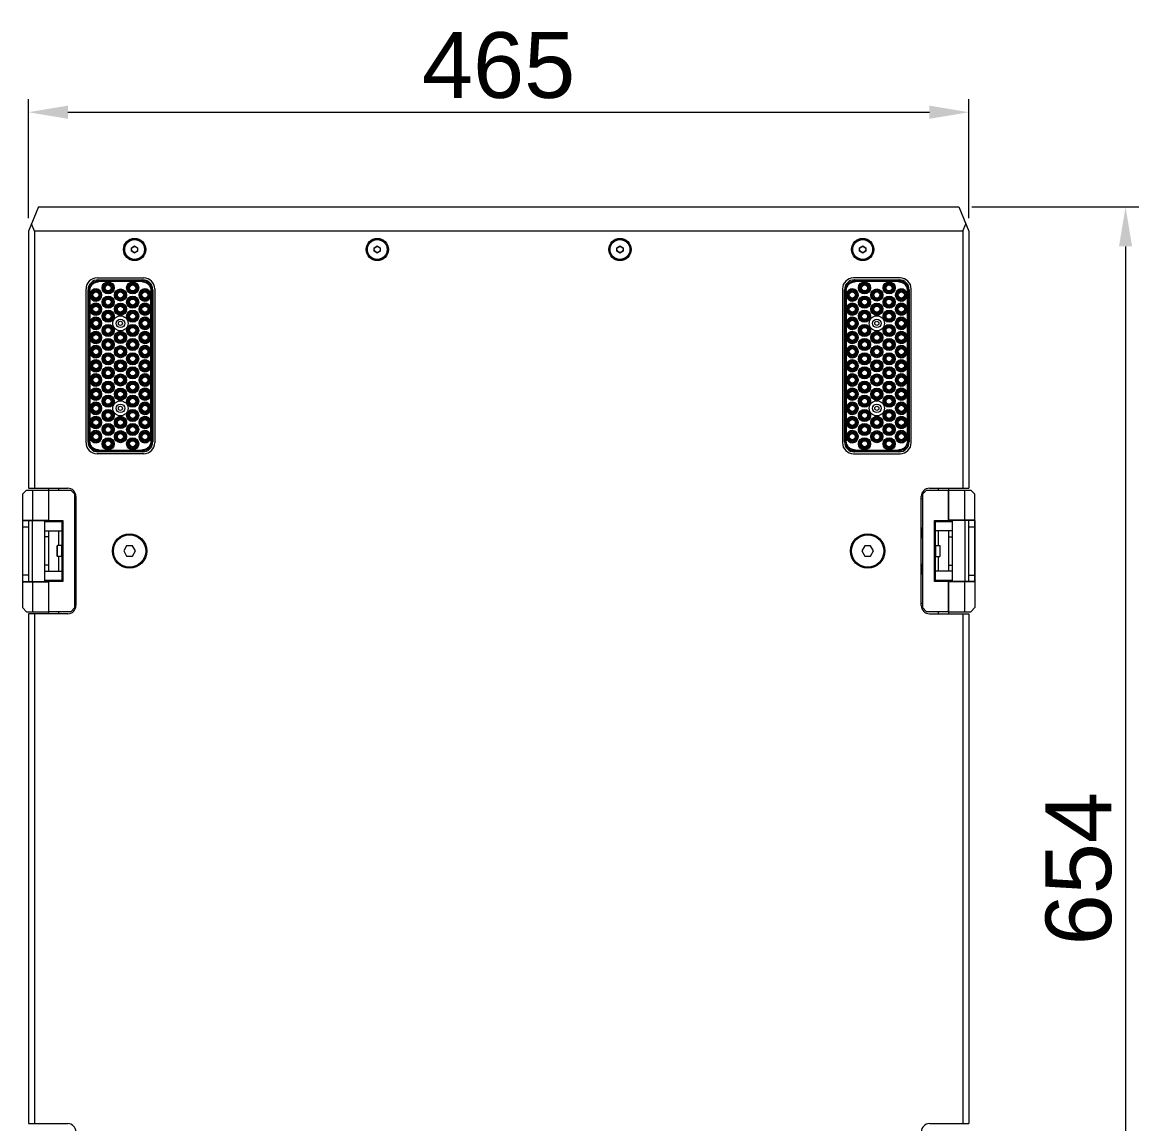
# Model space of a CAD drawing. Header units: millimetres. Extents: x 0 to 9253, y 0 to 2730.
# Drawn here: x 814 to 1366, y 420 to 964 of the extents above; entities that cross this region are included whole.
import ezdxf

# ---------------------------------------------------------------- set-up
doc = ezdxf.new("R2010")
doc.units = ezdxf.units.MM
doc.layers.get('0').update_dxf_attribs({"lineweight": 13})
doc.layers.add('标注', color=251, linetype='Continuous', lineweight=9)
doc.styles.get("Standard").update_dxf_attribs({"font": 'arial.ttf'})
doc.dimstyles.new('STANDARD 13', dxfattribs={"dimscale": 13, "dimtxt": 2.5, "dimasz": 1.5, "dimexe": 0.5, "dimexo": 0.5, "dimgap": 0.5, "dimtad": 1, "dimtoh": 1, "dimdec": 1, "dimzin": 9, "dimdsep": 46, "dimtxsty": 'Standard', "dimcen": 0, "dimclrd": 256, "dimclre": 256, "dimclrt": 256, "dimadec": 0, "dimazin": 0, "dimtp": 0.01, "dimtm": 0.01, "dimtfac": 1, "dimtdec": 1, "dimtofl": 0, "dimtmove": 0, "dimatfit": 3, "dimfxl": 1, "dimtolj": 1, "dimtzin": 4, "dimlwd": -1, "dimlwe": -1, "dimarcsym": 0})

# ---------------------------------------------------------------- blocks, each defined once
blk = doc.blocks.new('*D8')
at = {"layer": 'Defpoints', "color": 0, "transparency": 16777216}
for p in [(1281.6, 919.82), (816.6, 860.99), (1281.6, 860.99)]:
    blk.add_point(p, dxfattribs=at)
at = {"layer": '标注', "transparency": 16777216}
for p, q in [((816.6, 867.49), (816.6, 926.32)), ((1281.6, 867.49), (1281.6, 926.32)), ((836.1, 919.82), (1262.1, 919.82))]:
    blk.add_line(p, q, dxfattribs=at)
for points in [[(836.1, 923.07), (836.1, 916.57), (816.6, 919.82)], [(1262.1, 923.07), (1262.1, 916.57), (1281.6, 919.82)]]:
    blk.add_solid(points, dxfattribs=at)
at = {"layer": '标注', "transparency": 16777216, "insert": (1049.1, 942.91), "char_height": 32.5, "attachment_point": 5}
blk.add_mtext('\\A1;465', dxfattribs=at)
blk = doc.blocks.new('*D9')
at = {"layer": 'Defpoints', "color": 0, "transparency": 16777216}
for p in [(1276.6, 872.99), (1276.6, 218.99), (1359.07, 218.99)]:
    blk.add_point(p, dxfattribs=at)
at = {"layer": '标注', "transparency": 16777216}
for p, q in [((1283.1, 872.99), (1365.57, 872.99)), ((1359.07, 853.49), (1359.07, 238.49)), ((1283.1, 218.99), (1365.57, 218.99))]:
    blk.add_line(p, q, dxfattribs=at)
for points in [[(1355.82, 853.49), (1362.32, 853.49), (1359.07, 872.99)], [(1355.82, 238.49), (1362.32, 238.49), (1359.07, 218.99)]]:
    blk.add_solid(points, dxfattribs=at)
at = {"layer": '标注', "transparency": 16777216, "insert": (1335.97, 545.99), "char_height": 32.5, "attachment_point": 5, "rotation": 90}
blk.add_mtext('\\A1;654', dxfattribs=at)

msp = doc.modelspace()

# ---------------------------------------------------------------- linework, layer by layer
for p, q in [((821.6, 872.99), (816.6, 860.99)), ((821.6, 872.99), (1276.6, 872.99)), ((1276.6, 872.99), (1281.6, 860.99)), ((819.6, 860.99), (818.1, 864.59)), ((1278.6, 860.99), (1280.1, 864.59)), ((816.6, 860.99), (816.6, 733.99)), ((819.6, 860.99), (819.6, 733.99)), ((1278.6, 860.99), (819.6, 860.99)), ((1278.6, 860.99), (1278.6, 733.99)), ((1281.6, 860.99), (1281.6, 733.99)), ((867.6, 852.85), (869.1, 853.72)), ((867.6, 851.12), (867.6, 852.85)), ((869.1, 850.25), (867.6, 851.12)), ((869.1, 853.72), (870.6, 852.85)), ((870.6, 851.12), (869.1, 850.25)), ((870.6, 852.85), (870.6, 851.12)), ((987.6, 852.85), (989.1, 853.72)), ((987.6, 851.12), (987.6, 852.85)), ((989.1, 850.25), (987.6, 851.12)), ((989.1, 853.72), (990.6, 852.85)), ((990.6, 851.12), (989.1, 850.25)), ((990.6, 852.85), (990.6, 851.12)), ((1107.6, 852.85), (1109.1, 853.72)), ((1107.6, 851.12), (1107.6, 852.85)), ((1109.1, 850.25), (1107.6, 851.12)), ((1109.1, 853.72), (1110.6, 852.85)), ((1110.6, 851.12), (1109.1, 850.25)), ((1110.6, 852.85), (1110.6, 851.12)), ((1227.6, 852.85), (1229.1, 853.72)), ((1227.6, 851.12), (1227.6, 852.85)), ((1229.1, 850.25), (1227.6, 851.12)), ((1229.1, 853.72), (1230.6, 852.85)), ((1230.6, 851.12), (1229.1, 850.25)), ((1230.6, 852.85), (1230.6, 851.12)), ((850.6, 837.99), (873.6, 837.99)), ((851.48, 836.59), (851.08, 836.99)), ((851.08, 836.99), (873.12, 836.99)), ((851.48, 836.59), (851.48, 836.09)), ((851.48, 836.59), (872.72, 836.59)), ((872.72, 836.09), (851.48, 836.09)), ((873.12, 836.99), (872.72, 836.59)), ((872.72, 836.09), (872.72, 836.59)), ((1247.6, 837.99), (1224.6, 837.99)), ((1225.08, 836.99), (1247.12, 836.99)), ((1225.48, 836.59), (1225.08, 836.99)), ((1225.48, 836.59), (1225.48, 836.09)), ((1225.48, 836.59), (1246.72, 836.59)), ((1246.72, 836.09), (1225.48, 836.09)), ((1247.12, 836.99), (1246.72, 836.59)), ((1246.72, 836.09), (1246.72, 836.59)), ((845.1, 756.49), (845.1, 832.49)), ((846.1, 756.97), (846.1, 832.01)), ((846.1, 832.01), (846.49, 831.61)), ((846.49, 757.37), (846.49, 831.61)), ((846.99, 831.61), (846.49, 831.61)), ((846.99, 831.61), (846.99, 829.83)), ((846.99, 829.14), (846.99, 822.83)), ((877.2, 829.83), (877.2, 831.61)), ((877.7, 831.61), (877.2, 831.61)), ((877.2, 822.83), (877.2, 829.14)), ((877.7, 831.61), (878.1, 832.01)), ((877.7, 831.61), (877.7, 757.37)), ((878.1, 832.01), (878.1, 756.97)), ((879.1, 832.49), (879.1, 756.49)), ((1219.1, 832.49), (1219.1, 756.49)), ((1220.1, 756.97), (1220.1, 832.01)), ((1220.1, 832.01), (1220.49, 831.61)), ((1220.49, 757.37), (1220.49, 831.61)), ((1220.99, 831.61), (1220.49, 831.61)), ((1220.99, 831.61), (1220.99, 829.83)), ((1220.99, 829.14), (1220.99, 822.83)), ((1251.2, 829.83), (1251.2, 831.61)), ((1251.7, 831.61), (1251.2, 831.61)), ((1251.2, 822.83), (1251.2, 829.14)), ((1251.7, 831.61), (1252.1, 832.01)), ((1251.7, 831.61), (1251.7, 757.37)), ((1252.1, 832.01), (1252.1, 756.97)), ((1253.1, 756.49), (1253.1, 832.49)), ((846.99, 822.14), (846.99, 815.83)), ((877.2, 815.83), (877.2, 822.14)), ((1220.99, 822.14), (1220.99, 815.83)), ((1251.2, 815.83), (1251.2, 822.14)), ((846.99, 815.14), (846.99, 808.83)), ((877.2, 808.83), (877.2, 815.14)), ((1220.99, 815.14), (1220.99, 808.83)), ((1251.2, 808.83), (1251.2, 815.14)), ((846.99, 808.14), (846.99, 801.83)), ((877.2, 801.83), (877.2, 808.14)), ((1220.99, 808.14), (1220.99, 801.83)), ((1251.2, 801.83), (1251.2, 808.14)), ((846.99, 801.14), (846.99, 794.83)), ((877.2, 794.83), (877.2, 801.14)), ((1220.99, 801.14), (1220.99, 794.83)), ((1251.2, 794.83), (1251.2, 801.14)), ((846.99, 794.14), (846.99, 787.83)), ((877.2, 787.83), (877.2, 794.14)), ((1220.99, 794.14), (1220.99, 787.83)), ((1251.2, 787.83), (1251.2, 794.14)), ((846.99, 787.14), (846.99, 780.83)), ((877.2, 780.83), (877.2, 787.14)), ((1220.99, 787.14), (1220.99, 780.83)), ((1251.2, 780.83), (1251.2, 787.14)), ((846.99, 780.14), (846.99, 773.83)), ((877.2, 773.83), (877.2, 780.14)), ((1220.99, 780.14), (1220.99, 773.83)), ((1251.2, 773.83), (1251.2, 780.14)), ((846.99, 773.14), (846.99, 766.83)), ((877.2, 766.83), (877.2, 773.14)), ((1220.99, 773.14), (1220.99, 766.83)), ((1251.2, 766.83), (1251.2, 773.14)), ((846.99, 766.14), (846.99, 759.83)), ((877.2, 759.83), (877.2, 766.14)), ((1220.99, 766.14), (1220.99, 759.83)), ((1251.2, 759.83), (1251.2, 766.14)), ((846.49, 757.37), (846.1, 756.97)), ((846.49, 757.37), (846.99, 757.37)), ((846.99, 759.14), (846.99, 757.37)), ((877.2, 757.37), (877.2, 759.14)), ((877.2, 757.37), (877.7, 757.37)), ((878.1, 756.97), (877.7, 757.37)), ((1220.49, 757.37), (1220.1, 756.97)), ((1220.49, 757.37), (1220.99, 757.37)), ((1220.99, 759.14), (1220.99, 757.37)), ((1251.2, 757.37), (1251.2, 759.14)), ((1251.2, 757.37), (1251.7, 757.37)), ((1252.1, 756.97), (1251.7, 757.37)), ((873.6, 750.99), (850.6, 750.99)), ((851.08, 751.99), (851.48, 752.38)), ((873.12, 751.99), (851.08, 751.99)), ((851.48, 752.88), (851.48, 752.38)), ((851.48, 752.88), (872.72, 752.88)), ((872.72, 752.38), (851.48, 752.38)), ((872.72, 752.38), (872.72, 752.88)), ((872.72, 752.38), (873.12, 751.99)), ((1224.6, 750.99), (1247.6, 750.99)), ((1225.08, 751.99), (1225.48, 752.38)), ((1247.12, 751.99), (1225.08, 751.99)), ((1225.48, 752.88), (1225.48, 752.38)), ((1225.48, 752.88), (1246.72, 752.88)), ((1246.72, 752.38), (1225.48, 752.38)), ((1246.72, 752.38), (1246.72, 752.88)), ((1246.72, 752.38), (1247.12, 751.99)), ((815.6, 732.99), (813.6, 730.99)), ((813.6, 730.99), (813.6, 687.83)), ((815.6, 732.99), (826.6, 732.99)), ((816.6, 733.99), (836.1, 733.99)), ((818.6, 732.99), (818.6, 717.99)), ((826.6, 733.99), (826.6, 717.49)), ((826.6, 732.99), (826.6, 717.99)), ((826.6, 732.99), (837.6, 732.99)), ((831.6, 732.99), (831.6, 733.93)), ((839.6, 730.99), (837.6, 732.99)), ((839.6, 674.99), (839.6, 730.99)), ((840.1, 728.99), (839.6, 728.99)), ((840.1, 729.99), (840.1, 675.99)), ((1258.1, 675.99), (1258.1, 729.99)), ((1258.1, 728.99), (1258.6, 728.99)), ((1260.6, 732.99), (1258.6, 730.99)), ((1258.6, 730.99), (1258.6, 674.99)), ((1260.6, 732.99), (1271.6, 732.99)), ((1262.1, 733.99), (1281.6, 733.99)), ((1266.6, 732.99), (1266.6, 733.93)), ((1271.6, 733.99), (1271.6, 717.49)), ((1271.6, 732.99), (1282.6, 732.99)), ((1271.6, 717.99), (1271.6, 732.99)), ((1279.6, 717.99), (1279.6, 732.99)), ((1284.6, 730.99), (1282.6, 732.99)), ((1284.6, 718.19), (1284.6, 730.99)), ((813.6, 718.19), (826.6, 718.19)), ((813.8, 687.99), (813.8, 717.99)), ((813.8, 717.99), (826.6, 717.99)), ((816.6, 717.99), (816.6, 687.99)), ((818.4, 717.99), (818.4, 687.99)), ((824.8, 687.99), (824.8, 717.99)), ((826.6, 717.99), (833.6, 717.99)), ((831.6, 717.49), (831.6, 717.99)), ((833.6, 717.99), (833.6, 687.99)), ((1264.6, 717.99), (1271.6, 717.99)), ((1264.6, 687.99), (1264.6, 717.99)), ((1266.6, 717.49), (1266.6, 717.99)), ((1284.6, 718.19), (1271.6, 718.19)), ((1284.4, 717.99), (1271.6, 717.99)), ((1273.4, 717.99), (1273.4, 687.99)), ((1279.8, 687.99), (1279.8, 717.99)), ((1281.6, 687.99), (1281.6, 717.99)), ((1284.4, 717.99), (1284.4, 687.99)), ((1284.6, 718.14), (1284.6, 674.99)), ((813.6, 714.99), (816.6, 714.99)), ((824.8, 717.49), (833.6, 717.49)), ((824.8, 712.99), (833.2, 712.99)), ((826.6, 712.99), (826.6, 692.99)), ((831.6, 705.64), (831.6, 712.99)), ((833.2, 717.49), (833.2, 688.49)), ((833.6, 714.49), (833.2, 714.49)), ((1258.22, 714.41), (1258.17, 714.41)), ((1258.22, 714.41), (1258.23, 714.4)), ((1258.51, 713.92), (1258.23, 714.4)), ((1258.6, 713.94), (1258.5, 713.94)), ((1264.6, 717.49), (1273.4, 717.49)), ((1264.6, 714.49), (1265, 714.49)), ((1265, 717.49), (1265, 688.49)), ((1273.4, 712.99), (1265, 712.99)), ((1266.6, 705.64), (1266.6, 712.99)), ((1271.6, 712.99), (1271.6, 692.99)), ((1281.6, 714.99), (1284.6, 714.99)), ((826.6, 709.99), (824.8, 709.99)), ((1258.1, 710.04), (1258.29, 710.04)), ((1258.28, 710.05), (1258.56, 709.57)), ((1258.56, 709.57), (1258.57, 709.56)), ((1258.6, 709.56), (1258.57, 709.56)), ((1271.6, 709.99), (1273.4, 709.99)), ((830.9, 700.44), (830.9, 705.54)), ((831, 700.34), (831, 705.64)), ((833.1, 705.64), (831, 705.64)), ((833.1, 700.34), (833.1, 705.64)), ((865.15, 705.49), (863.71, 702.99)), ((863.71, 702.99), (865.15, 700.49)), ((868.04, 705.49), (865.15, 705.49)), ((869.48, 702.99), (868.04, 705.49)), ((868.04, 700.49), (869.48, 702.99)), ((1230.15, 705.49), (1228.71, 702.99)), ((1228.71, 702.99), (1230.15, 700.49)), ((1233.04, 705.49), (1230.15, 705.49)), ((1234.48, 702.99), (1233.04, 705.49)), ((1233.04, 700.49), (1234.48, 702.99)), ((1265.1, 705.64), (1267.2, 705.64)), ((1265.1, 705.64), (1265.1, 700.34)), ((1267.2, 705.64), (1267.2, 700.34)), ((1267.3, 705.54), (1267.3, 700.44)), ((826.6, 695.99), (824.8, 695.99)), ((833.1, 700.34), (831, 700.34)), ((831.6, 692.99), (831.6, 700.34)), ((865.15, 700.49), (868.04, 700.49)), ((1230.15, 700.49), (1233.04, 700.49)), ((1258.22, 696.41), (1258.17, 696.41)), ((1258.22, 696.41), (1258.23, 696.4)), ((1258.51, 695.92), (1258.23, 696.4)), ((1258.6, 695.94), (1258.5, 695.94)), ((1265.1, 700.34), (1267.2, 700.34)), ((1266.6, 692.99), (1266.6, 700.34)), ((1271.6, 695.99), (1273.4, 695.99)), ((816.6, 690.99), (813.6, 690.99)), ((824.8, 692.99), (833.2, 692.99)), ((833.6, 691.49), (833.2, 691.49)), ((1258.1, 692.04), (1258.29, 692.04)), ((1258.28, 692.05), (1258.56, 691.57)), ((1258.56, 691.57), (1258.57, 691.56)), ((1258.6, 691.56), (1258.57, 691.56)), ((1264.6, 691.49), (1265, 691.49)), ((1273.4, 692.99), (1265, 692.99)), ((1281.6, 690.99), (1284.6, 690.99)), ((813.6, 687.79), (813.6, 674.99)), ((813.6, 687.79), (826.6, 687.79)), ((813.8, 687.99), (826.6, 687.99)), ((818.6, 687.99), (818.6, 672.99)), ((824.8, 688.49), (833.6, 688.49)), ((826.6, 688.49), (826.6, 671.99)), ((826.6, 687.99), (826.6, 672.99)), ((833.6, 687.99), (826.6, 687.99)), ((831.6, 687.99), (831.6, 688.49)), ((1264.6, 688.49), (1273.4, 688.49)), ((1271.6, 687.99), (1264.6, 687.99)), ((1266.6, 687.99), (1266.6, 688.49)), ((1271.6, 688.49), (1271.6, 672.99)), ((1284.4, 687.99), (1271.6, 687.99)), ((1271.6, 672.99), (1271.6, 687.99)), ((1284.6, 687.79), (1271.6, 687.79)), ((1279.6, 672.99), (1279.6, 687.99)), ((813.6, 674.99), (815.6, 672.99)), ((837.6, 672.99), (839.6, 674.99)), ((839.6, 676.99), (840.1, 676.99)), ((1258.6, 676.99), (1258.1, 676.99)), ((1258.6, 674.99), (1260.6, 672.99)), ((1282.6, 672.99), (1284.6, 674.99)), ((815.6, 672.99), (826.6, 672.99)), ((816.6, 671.99), (816.6, 419.99)), ((836.1, 671.99), (816.6, 671.99)), ((819.6, 671.99), (819.6, 419.99)), ((837.6, 672.99), (826.6, 672.99)), ((831.6, 672.05), (831.6, 672.97)), ((1271.6, 672.99), (1260.6, 672.99)), ((1262.1, 671.99), (1281.6, 671.99)), ((1266.6, 672.05), (1266.6, 672.97)), ((1271.6, 672.99), (1282.6, 672.99)), ((1271.6, 672.94), (1271.6, 671.99)), ((1278.6, 671.99), (1278.6, 419.99)), ((1281.6, 671.99), (1281.6, 419.99)), ((816.6, 419.99), (836.1, 419.99)), ((1262.1, 419.99), (1281.6, 419.99))]:
    msp.add_line(p, q)
for centre, radius in [((869.1, 851.99), 5.5), ((869.1, 851.99), 5), ((869.1, 851.99), 4.9), ((989.1, 851.99), 5.5), ((989.1, 851.99), 5), ((989.1, 851.99), 4.9), ((1109.1, 851.99), 5.5), ((1109.1, 851.99), 5), ((1109.1, 851.99), 4.9), ((1229.1, 851.99), 5.5), ((1229.1, 851.99), 5), ((1229.1, 851.99), 4.9), ((869.1, 851.99), 1.5), ((989.1, 851.99), 1.5), ((1109.1, 851.99), 1.5), ((1229.1, 851.99), 1.5), ((856.03, 832.99), 3), ((856.03, 832.99), 2.82), ((856.03, 832.99), 2.32), ((856.03, 832.99), 2.1), ((856.03, 832.99), 1.9), ((856.03, 832.99), 1.5), ((868.16, 832.99), 3), ((868.16, 832.99), 2.82), ((868.16, 832.99), 2.32), ((868.16, 832.99), 2.1), ((868.16, 832.99), 1.9), ((868.16, 832.99), 1.5), ((1230.03, 832.99), 3), ((1230.03, 832.99), 2.82), ((1230.03, 832.99), 2.32), ((1230.03, 832.99), 2.1), ((1230.03, 832.99), 1.9), ((1230.03, 832.99), 1.5), ((1242.16, 832.99), 3), ((1242.16, 832.99), 2.82), ((1242.16, 832.99), 2.32), ((1242.16, 832.99), 2.1), ((1242.16, 832.99), 1.9), ((1242.16, 832.99), 1.5), ((849.97, 829.49), 2.82), ((849.97, 829.49), 2.32), ((849.97, 829.49), 2.1), ((849.97, 829.49), 1.9), ((849.97, 829.49), 1.5), ((856.03, 825.99), 3), ((856.03, 825.99), 2.82), ((856.03, 825.99), 2.32), ((856.03, 825.99), 2.1), ((862.1, 829.49), 3), ((862.1, 829.49), 2.82), ((862.1, 829.49), 2.32), ((862.1, 829.49), 2.1), ((862.1, 829.49), 1.9), ((862.1, 829.49), 1.5), ((868.16, 825.99), 3), ((868.16, 825.99), 2.82), ((868.16, 825.99), 2.32), ((868.16, 825.99), 2.1), ((874.22, 829.49), 2.82), ((874.22, 829.49), 2.32), ((874.22, 829.49), 2.1), ((874.22, 829.49), 1.9), ((874.22, 829.49), 1.5), ((1223.97, 829.49), 2.82), ((1223.97, 829.49), 2.32), ((1223.97, 829.49), 2.1), ((1223.97, 829.49), 1.9), ((1223.97, 829.49), 1.5), ((1230.03, 825.99), 3), ((1230.03, 825.99), 2.82), ((1230.03, 825.99), 2.32), ((1230.03, 825.99), 2.1), ((1236.1, 829.49), 3), ((1236.1, 829.49), 2.82), ((1236.1, 829.49), 2.32), ((1236.1, 829.49), 2.1), ((1236.1, 829.49), 1.9), ((1236.1, 829.49), 1.5), ((1242.16, 825.99), 3), ((1242.16, 825.99), 2.82), ((1242.16, 825.99), 2.32), ((1242.16, 825.99), 2.1), ((1248.22, 829.49), 2.82), ((1248.22, 829.49), 2.32), ((1248.22, 829.49), 2.1), ((1248.22, 829.49), 1.9), ((1248.22, 829.49), 1.5), ((849.97, 822.49), 2.82), ((849.97, 822.49), 2.32), ((849.97, 822.49), 2.1), ((849.97, 822.49), 1.9), ((849.97, 822.49), 1.5), ((856.03, 825.99), 1.9), ((856.03, 825.99), 1.5), ((862.1, 822.49), 3), ((862.1, 822.49), 2.82), ((862.1, 822.49), 2.32), ((862.1, 822.49), 2.1), ((862.1, 822.49), 1.9), ((862.1, 822.49), 1.5), ((868.16, 825.99), 1.9), ((868.16, 825.99), 1.5), ((874.22, 822.49), 2.82), ((874.22, 822.49), 2.32), ((874.22, 822.49), 2.1), ((874.22, 822.49), 1.9), ((874.22, 822.49), 1.5), ((1223.97, 822.49), 2.82), ((1223.97, 822.49), 2.32), ((1223.97, 822.49), 2.1), ((1223.97, 822.49), 1.9), ((1223.97, 822.49), 1.5), ((1230.03, 825.99), 1.9), ((1230.03, 825.99), 1.5), ((1236.1, 822.49), 3), ((1236.1, 822.49), 2.82), ((1236.1, 822.49), 2.32), ((1236.1, 822.49), 2.1), ((1236.1, 822.49), 1.9), ((1236.1, 822.49), 1.5), ((1242.16, 825.99), 1.9), ((1242.16, 825.99), 1.5), ((1248.22, 822.49), 2.82), ((1248.22, 822.49), 2.32), ((1248.22, 822.49), 2.1), ((1248.22, 822.49), 1.9), ((1248.22, 822.49), 1.5), ((849.97, 815.49), 2.82), ((849.97, 815.49), 2.32), ((849.97, 815.49), 2.1), ((849.97, 815.49), 1.9), ((849.97, 815.49), 1.5), ((856.03, 818.99), 3), ((856.03, 818.99), 2.82), ((856.03, 818.99), 2.32), ((856.03, 818.99), 2.1), ((856.03, 818.99), 1.9), ((856.03, 818.99), 1.5), ((862.1, 815.49), 3.75), ((862.1, 815.49), 2.1), ((868.16, 818.99), 3), ((868.16, 818.99), 2.82), ((868.16, 818.99), 2.32), ((868.16, 818.99), 2.1), ((868.16, 818.99), 1.9), ((868.16, 818.99), 1.5), ((874.22, 815.49), 2.82), ((874.22, 815.49), 2.32), ((874.22, 815.49), 2.1), ((874.22, 815.49), 1.9), ((874.22, 815.49), 1.5), ((1223.97, 815.49), 2.82), ((1223.97, 815.49), 2.32), ((1223.97, 815.49), 2.1), ((1223.97, 815.49), 1.9), ((1223.97, 815.49), 1.5), ((1230.03, 818.99), 3), ((1230.03, 818.99), 2.82), ((1230.03, 818.99), 2.32), ((1230.03, 818.99), 2.1), ((1230.03, 818.99), 1.9), ((1230.03, 818.99), 1.5), ((1236.1, 815.49), 3.75), ((1236.1, 815.49), 2.1), ((1242.16, 818.99), 3), ((1242.16, 818.99), 2.82), ((1242.16, 818.99), 2.32), ((1242.16, 818.99), 2.1), ((1242.16, 818.99), 1.9), ((1242.16, 818.99), 1.5), ((1248.22, 815.49), 2.82), ((1248.22, 815.49), 2.32), ((1248.22, 815.49), 2.1), ((1248.22, 815.49), 1.9), ((1248.22, 815.49), 1.5), ((856.03, 811.99), 3), ((856.03, 811.99), 2.82), ((856.03, 811.99), 2.32), ((856.03, 811.99), 2.1), ((856.03, 811.99), 1.9), ((856.03, 811.99), 1.5), ((862.1, 808.49), 3), ((862.1, 815.49), 1), ((868.16, 811.99), 3), ((868.16, 811.99), 2.82), ((868.16, 811.99), 2.32), ((868.16, 811.99), 2.1), ((868.16, 811.99), 1.9), ((868.16, 811.99), 1.5), ((1230.03, 811.99), 3), ((1230.03, 811.99), 2.82), ((1230.03, 811.99), 2.32), ((1230.03, 811.99), 2.1), ((1230.03, 811.99), 1.9), ((1230.03, 811.99), 1.5), ((1236.1, 808.49), 3), ((1236.1, 815.49), 1), ((1242.16, 811.99), 3), ((1242.16, 811.99), 2.82), ((1242.16, 811.99), 2.32), ((1242.16, 811.99), 2.1), ((1242.16, 811.99), 1.9), ((1242.16, 811.99), 1.5), ((849.97, 808.49), 2.82), ((849.97, 808.49), 2.32), ((849.97, 808.49), 2.1), ((849.97, 808.49), 1.9), ((849.97, 808.49), 1.5), ((856.03, 804.99), 3), ((856.03, 804.99), 2.82), ((856.03, 804.99), 2.32), ((856.03, 804.99), 2.1), ((856.03, 804.99), 1.9), ((856.03, 804.99), 1.5), ((862.1, 808.49), 2.82), ((862.1, 808.49), 2.32), ((862.1, 808.49), 2.1), ((862.1, 808.49), 1.9), ((862.1, 808.49), 1.5), ((868.16, 804.99), 3), ((868.16, 804.99), 2.82), ((868.16, 804.99), 2.32), ((868.16, 804.99), 2.1), ((868.16, 804.99), 1.9), ((868.16, 804.99), 1.5), ((874.22, 808.49), 2.82), ((874.22, 808.49), 2.32), ((874.22, 808.49), 2.1), ((874.22, 808.49), 1.9), ((874.22, 808.49), 1.5), ((1223.97, 808.49), 2.82), ((1223.97, 808.49), 2.32), ((1223.97, 808.49), 2.1), ((1223.97, 808.49), 1.9), ((1223.97, 808.49), 1.5), ((1230.03, 804.99), 3), ((1230.03, 804.99), 2.82), ((1230.03, 804.99), 2.32), ((1230.03, 804.99), 2.1), ((1230.03, 804.99), 1.9), ((1230.03, 804.99), 1.5), ((1236.1, 808.49), 2.82), ((1236.1, 808.49), 2.32), ((1236.1, 808.49), 2.1), ((1236.1, 808.49), 1.9), ((1236.1, 808.49), 1.5), ((1242.16, 804.99), 3), ((1242.16, 804.99), 2.82), ((1242.16, 804.99), 2.32), ((1242.16, 804.99), 2.1), ((1242.16, 804.99), 1.9), ((1242.16, 804.99), 1.5), ((1248.22, 808.49), 2.82), ((1248.22, 808.49), 2.32), ((1248.22, 808.49), 2.1), ((1248.22, 808.49), 1.9), ((1248.22, 808.49), 1.5), ((849.97, 801.49), 2.82), ((849.97, 801.49), 2.32), ((849.97, 801.49), 2.1), ((849.97, 801.49), 1.9), ((849.97, 801.49), 1.5), ((856.03, 797.99), 3), ((856.03, 797.99), 2.82), ((862.1, 801.49), 3), ((862.1, 801.49), 2.82), ((862.1, 801.49), 2.32), ((862.1, 801.49), 2.1), ((862.1, 801.49), 1.9), ((862.1, 801.49), 1.5), ((868.16, 797.99), 3), ((868.16, 797.99), 2.82), ((874.22, 801.49), 2.82), ((874.22, 801.49), 2.32), ((874.22, 801.49), 2.1), ((874.22, 801.49), 1.9), ((874.22, 801.49), 1.5), ((1223.97, 801.49), 2.82), ((1223.97, 801.49), 2.32), ((1223.97, 801.49), 2.1), ((1223.97, 801.49), 1.9), ((1223.97, 801.49), 1.5), ((1230.03, 797.99), 3), ((1230.03, 797.99), 2.82), ((1236.1, 801.49), 3), ((1236.1, 801.49), 2.82), ((1236.1, 801.49), 2.32), ((1236.1, 801.49), 2.1), ((1236.1, 801.49), 1.9), ((1236.1, 801.49), 1.5), ((1242.16, 797.99), 3), ((1242.16, 797.99), 2.82), ((1248.22, 801.49), 2.82), ((1248.22, 801.49), 2.32), ((1248.22, 801.49), 2.1), ((1248.22, 801.49), 1.9), ((1248.22, 801.49), 1.5), ((849.97, 794.49), 2.82), ((849.97, 794.49), 2.32), ((849.97, 794.49), 2.1), ((849.97, 794.49), 1.9), ((849.97, 794.49), 1.5), ((856.03, 797.99), 2.32), ((856.03, 797.99), 2.1), ((856.03, 797.99), 1.9), ((856.03, 797.99), 1.5), ((862.1, 794.49), 3), ((862.1, 794.49), 2.82), ((862.1, 794.49), 2.32), ((862.1, 794.49), 2.1), ((862.1, 794.49), 1.9), ((862.1, 794.49), 1.5), ((868.16, 797.99), 2.32), ((868.16, 797.99), 2.1), ((868.16, 797.99), 1.9), ((868.16, 797.99), 1.5), ((874.22, 794.49), 2.82), ((874.22, 794.49), 2.32), ((874.22, 794.49), 2.1), ((874.22, 794.49), 1.9), ((874.22, 794.49), 1.5), ((1223.97, 794.49), 2.82), ((1223.97, 794.49), 2.32), ((1223.97, 794.49), 2.1), ((1223.97, 794.49), 1.9), ((1223.97, 794.49), 1.5), ((1230.03, 797.99), 2.32), ((1230.03, 797.99), 2.1), ((1230.03, 797.99), 1.9), ((1230.03, 797.99), 1.5), ((1236.1, 794.49), 3), ((1236.1, 794.49), 2.82), ((1236.1, 794.49), 2.32), ((1236.1, 794.49), 2.1), ((1236.1, 794.49), 1.9), ((1236.1, 794.49), 1.5), ((1242.16, 797.99), 2.32), ((1242.16, 797.99), 2.1), ((1242.16, 797.99), 1.9), ((1242.16, 797.99), 1.5), ((1248.22, 794.49), 2.82), ((1248.22, 794.49), 2.32), ((1248.22, 794.49), 2.1), ((1248.22, 794.49), 1.9), ((1248.22, 794.49), 1.5), ((849.97, 787.49), 2.82), ((849.97, 787.49), 2.32), ((849.97, 787.49), 2.1), ((849.97, 787.49), 1.9), ((856.03, 790.99), 3), ((856.03, 790.99), 2.82), ((856.03, 790.99), 2.32), ((856.03, 790.99), 2.1), ((856.03, 790.99), 1.9), ((856.03, 790.99), 1.5), ((862.1, 787.49), 3), ((862.1, 787.49), 2.82), ((862.1, 787.49), 2.32), ((862.1, 787.49), 2.1), ((862.1, 787.49), 1.9), ((868.16, 790.99), 3), ((868.16, 790.99), 2.82), ((868.16, 790.99), 2.32), ((868.16, 790.99), 2.1), ((868.16, 790.99), 1.9), ((868.16, 790.99), 1.5), ((874.22, 787.49), 2.82), ((874.22, 787.49), 2.32), ((874.22, 787.49), 2.1), ((874.22, 787.49), 1.9), ((1223.97, 787.49), 2.82), ((1223.97, 787.49), 2.32), ((1223.97, 787.49), 2.1), ((1223.97, 787.49), 1.9), ((1230.03, 790.99), 3), ((1230.03, 790.99), 2.82), ((1230.03, 790.99), 2.32), ((1230.03, 790.99), 2.1), ((1230.03, 790.99), 1.9), ((1230.03, 790.99), 1.5), ((1236.1, 787.49), 3), ((1236.1, 787.49), 2.82), ((1236.1, 787.49), 2.32), ((1236.1, 787.49), 2.1), ((1236.1, 787.49), 1.9), ((1242.16, 790.99), 3), ((1242.16, 790.99), 2.82), ((1242.16, 790.99), 2.32), ((1242.16, 790.99), 2.1), ((1242.16, 790.99), 1.9), ((1242.16, 790.99), 1.5), ((1248.22, 787.49), 2.82), ((1248.22, 787.49), 2.32), ((1248.22, 787.49), 2.1), ((1248.22, 787.49), 1.9), ((849.97, 787.49), 1.5), ((856.03, 783.99), 3), ((856.03, 783.99), 2.82), ((856.03, 783.99), 2.32), ((856.03, 783.99), 2.1), ((856.03, 783.99), 1.9), ((856.03, 783.99), 1.5), ((862.1, 787.49), 1.5), ((868.16, 783.99), 3), ((868.16, 783.99), 2.82), ((868.16, 783.99), 2.32), ((868.16, 783.99), 2.1), ((868.16, 783.99), 1.9), ((868.16, 783.99), 1.5), ((874.22, 787.49), 1.5), ((1223.97, 787.49), 1.5), ((1230.03, 783.99), 3), ((1230.03, 783.99), 2.82), ((1230.03, 783.99), 2.32), ((1230.03, 783.99), 2.1), ((1230.03, 783.99), 1.9), ((1230.03, 783.99), 1.5), ((1236.1, 787.49), 1.5), ((1242.16, 783.99), 3), ((1242.16, 783.99), 2.82), ((1242.16, 783.99), 2.32), ((1242.16, 783.99), 2.1), ((1242.16, 783.99), 1.9), ((1242.16, 783.99), 1.5), ((1248.22, 787.49), 1.5), ((849.97, 780.49), 2.82), ((849.97, 780.49), 2.32), ((849.97, 780.49), 2.1), ((849.97, 780.49), 1.9), ((849.97, 780.49), 1.5), ((856.03, 776.99), 3), ((856.03, 776.99), 2.82), ((856.03, 776.99), 2.32), ((856.03, 776.99), 2.1), ((856.03, 776.99), 1.9), ((856.03, 776.99), 1.5), ((862.1, 780.49), 3), ((862.1, 780.49), 2.82), ((862.1, 780.49), 2.32), ((862.1, 780.49), 2.1), ((862.1, 780.49), 1.9), ((862.1, 780.49), 1.5), ((868.16, 776.99), 3), ((868.16, 776.99), 2.82), ((868.16, 776.99), 2.32), ((868.16, 776.99), 2.1), ((868.16, 776.99), 1.9), ((868.16, 776.99), 1.5), ((874.22, 780.49), 2.82), ((874.22, 780.49), 2.32), ((874.22, 780.49), 2.1), ((874.22, 780.49), 1.9), ((874.22, 780.49), 1.5), ((1223.97, 780.49), 2.82), ((1223.97, 780.49), 2.32), ((1223.97, 780.49), 2.1), ((1223.97, 780.49), 1.9), ((1223.97, 780.49), 1.5), ((1230.03, 776.99), 3), ((1230.03, 776.99), 2.82), ((1230.03, 776.99), 2.32), ((1230.03, 776.99), 2.1), ((1230.03, 776.99), 1.9), ((1230.03, 776.99), 1.5), ((1236.1, 780.49), 3), ((1236.1, 780.49), 2.82), ((1236.1, 780.49), 2.32), ((1236.1, 780.49), 2.1), ((1236.1, 780.49), 1.9), ((1236.1, 780.49), 1.5), ((1242.16, 776.99), 3), ((1242.16, 776.99), 2.82), ((1242.16, 776.99), 2.32), ((1242.16, 776.99), 2.1), ((1242.16, 776.99), 1.9), ((1242.16, 776.99), 1.5), ((1248.22, 780.49), 2.82), ((1248.22, 780.49), 2.32), ((1248.22, 780.49), 2.1), ((1248.22, 780.49), 1.9), ((1248.22, 780.49), 1.5), ((849.97, 773.49), 2.82), ((849.97, 773.49), 2.32), ((849.97, 773.49), 2.1), ((849.97, 773.49), 1.9), ((849.97, 773.49), 1.5), ((856.03, 769.99), 3), ((856.03, 769.99), 2.82), ((862.1, 773.49), 3.75), ((862.1, 773.49), 2.1), ((862.1, 773.49), 1), ((868.16, 769.99), 3), ((868.16, 769.99), 2.82), ((874.22, 773.49), 2.82), ((874.22, 773.49), 2.32), ((874.22, 773.49), 2.1), ((874.22, 773.49), 1.9), ((874.22, 773.49), 1.5), ((1223.97, 773.49), 2.82), ((1223.97, 773.49), 2.32), ((1223.97, 773.49), 2.1), ((1223.97, 773.49), 1.9), ((1223.97, 773.49), 1.5), ((1230.03, 769.99), 3), ((1230.03, 769.99), 2.82), ((1236.1, 773.49), 3.75), ((1236.1, 773.49), 2.1), ((1236.1, 773.49), 1), ((1242.16, 769.99), 3), ((1242.16, 769.99), 2.82), ((1248.22, 773.49), 2.82), ((1248.22, 773.49), 2.32), ((1248.22, 773.49), 2.1), ((1248.22, 773.49), 1.9), ((1248.22, 773.49), 1.5), ((849.97, 766.49), 2.82), ((849.97, 766.49), 2.32), ((849.97, 766.49), 2.1), ((849.97, 766.49), 1.9), ((849.97, 766.49), 1.5), ((856.03, 769.99), 2.32), ((856.03, 769.99), 2.1), ((856.03, 769.99), 1.9), ((856.03, 769.99), 1.5), ((862.1, 766.49), 3), ((862.1, 766.49), 2.82), ((862.1, 766.49), 2.32), ((862.1, 766.49), 2.1), ((862.1, 766.49), 1.9), ((862.1, 766.49), 1.5), ((868.16, 769.99), 2.32), ((868.16, 769.99), 2.1), ((868.16, 769.99), 1.9), ((868.16, 769.99), 1.5), ((874.22, 766.49), 2.82), ((874.22, 766.49), 2.32), ((874.22, 766.49), 2.1), ((874.22, 766.49), 1.9), ((874.22, 766.49), 1.5), ((1223.97, 766.49), 2.82), ((1223.97, 766.49), 2.32), ((1223.97, 766.49), 2.1), ((1223.97, 766.49), 1.9), ((1223.97, 766.49), 1.5), ((1230.03, 769.99), 2.32), ((1230.03, 769.99), 2.1), ((1230.03, 769.99), 1.9), ((1230.03, 769.99), 1.5), ((1236.1, 766.49), 3), ((1236.1, 766.49), 2.82), ((1236.1, 766.49), 2.32), ((1236.1, 766.49), 2.1), ((1236.1, 766.49), 1.9), ((1236.1, 766.49), 1.5), ((1242.16, 769.99), 2.32), ((1242.16, 769.99), 2.1), ((1242.16, 769.99), 1.9), ((1242.16, 769.99), 1.5), ((1248.22, 766.49), 2.82), ((1248.22, 766.49), 2.32), ((1248.22, 766.49), 2.1), ((1248.22, 766.49), 1.9), ((1248.22, 766.49), 1.5), ((849.97, 759.49), 2.82), ((849.97, 759.49), 2.32), ((856.03, 762.99), 3), ((856.03, 762.99), 2.82), ((856.03, 762.99), 2.32), ((856.03, 762.99), 2.1), ((856.03, 762.99), 1.9), ((856.03, 762.99), 1.5), ((862.1, 759.49), 3), ((862.1, 759.49), 2.82), ((862.1, 759.49), 2.32), ((868.16, 762.99), 3), ((868.16, 762.99), 2.82), ((868.16, 762.99), 2.32), ((868.16, 762.99), 2.1), ((868.16, 762.99), 1.9), ((868.16, 762.99), 1.5), ((874.22, 759.49), 2.82), ((874.22, 759.49), 2.32), ((1223.97, 759.49), 2.82), ((1223.97, 759.49), 2.32), ((1230.03, 762.99), 3), ((1230.03, 762.99), 2.82), ((1230.03, 762.99), 2.32), ((1230.03, 762.99), 2.1), ((1230.03, 762.99), 1.9), ((1230.03, 762.99), 1.5), ((1236.1, 759.49), 3), ((1236.1, 759.49), 2.82), ((1236.1, 759.49), 2.32), ((1242.16, 762.99), 3), ((1242.16, 762.99), 2.82), ((1242.16, 762.99), 2.32), ((1242.16, 762.99), 2.1), ((1242.16, 762.99), 1.9), ((1242.16, 762.99), 1.5), ((1248.22, 759.49), 2.82), ((1248.22, 759.49), 2.32), ((849.97, 759.49), 2.1), ((849.97, 759.49), 1.9), ((849.97, 759.49), 1.5), ((856.03, 755.99), 3), ((856.03, 755.99), 2.82), ((856.03, 755.99), 2.32), ((856.03, 755.99), 2.1), ((856.03, 755.99), 1.9), ((856.03, 755.99), 1.5), ((862.1, 759.49), 2.1), ((862.1, 759.49), 1.9), ((862.1, 759.49), 1.5), ((868.16, 755.99), 3), ((868.16, 755.99), 2.82), ((868.16, 755.99), 2.32), ((868.16, 755.99), 2.1), ((868.16, 755.99), 1.9), ((868.16, 755.99), 1.5), ((874.22, 759.49), 2.1), ((874.22, 759.49), 1.9), ((874.22, 759.49), 1.5), ((1223.97, 759.49), 2.1), ((1223.97, 759.49), 1.9), ((1223.97, 759.49), 1.5), ((1230.03, 755.99), 3), ((1230.03, 755.99), 2.82), ((1230.03, 755.99), 2.32), ((1230.03, 755.99), 2.1), ((1230.03, 755.99), 1.9), ((1230.03, 755.99), 1.5), ((1236.1, 759.49), 2.1), ((1236.1, 759.49), 1.9), ((1236.1, 759.49), 1.5), ((1242.16, 755.99), 3), ((1242.16, 755.99), 2.82), ((1242.16, 755.99), 2.32), ((1242.16, 755.99), 2.1), ((1242.16, 755.99), 1.9), ((1242.16, 755.99), 1.5), ((1248.22, 759.49), 2.1), ((1248.22, 759.49), 1.9), ((1248.22, 759.49), 1.5), ((866.6, 702.99), 8.5), ((866.6, 702.99), 8), ((1231.6, 702.99), 8.5), ((1231.6, 702.99), 8)]:
    msp.add_circle(centre, radius)
for centre, radius, start, end in [((850.6, 832.49), 5.5, 90, 180), ((873.6, 832.49), 5.5, 0, 90), ((1224.6, 832.49), 5.5, 90, 180), ((1247.6, 832.49), 5.5, 0, 90), ((849.97, 829.49), 3, 173.3858, 179.9941), ((849.97, 829.49), 3, 180.0059, 186.6142), ((849.97, 829.49), 3, 186.6138, 173.3862), ((874.22, 829.49), 3, 6.6138, 353.3862), ((874.22, 829.49), 3, 0.0059, 6.6142), ((874.22, 829.49), 3, 353.3858, 359.9941), ((1223.97, 829.49), 3, 173.3858, 179.9941), ((1223.97, 829.49), 3, 180.0059, 186.6142), ((1223.97, 829.49), 3, 186.6138, 173.3862), ((1248.22, 829.49), 3, 6.6138, 353.3862), ((1248.22, 829.49), 3, 0.0059, 6.6142), ((1248.22, 829.49), 3, 353.3858, 359.9941), ((849.97, 822.49), 3, 173.3858, 179.9941), ((849.97, 822.49), 3, 180.0059, 186.6142), ((849.97, 822.49), 3, 186.6138, 173.3862), ((874.22, 822.49), 3, 6.6138, 353.3862), ((874.22, 822.49), 3, 0.0059, 6.6142), ((874.22, 822.49), 3, 353.3858, 359.9941), ((1223.97, 822.49), 3, 173.3858, 179.9941), ((1223.97, 822.49), 3, 180.0059, 186.6142), ((1223.97, 822.49), 3, 186.6138, 173.3862), ((1248.22, 822.49), 3, 6.6138, 353.3862), ((1248.22, 822.49), 3, 0.0059, 6.6142), ((1248.22, 822.49), 3, 353.3858, 359.9941), ((849.97, 815.49), 3, 186.6138, 173.3862), ((874.22, 815.49), 3, 6.6138, 353.3862), ((1223.97, 815.49), 3, 186.6138, 173.3862), ((1248.22, 815.49), 3, 6.6138, 353.3862), ((849.97, 815.49), 3, 173.3858, 179.9941), ((849.97, 815.49), 3, 180.0059, 186.6142), ((849.97, 808.49), 3, 186.6138, 173.3862), ((874.22, 808.49), 3, 6.6138, 353.3862), ((874.22, 815.49), 3, 0.0059, 6.6142), ((874.22, 815.49), 3, 353.3858, 359.9941), ((1223.97, 815.49), 3, 173.3858, 179.9941), ((1223.97, 815.49), 3, 180.0059, 186.6142), ((1223.97, 808.49), 3, 186.6138, 173.3862), ((1248.22, 808.49), 3, 6.6138, 353.3862), ((1248.22, 815.49), 3, 0.0059, 6.6142), ((1248.22, 815.49), 3, 353.3858, 359.9941), ((849.97, 808.49), 3, 173.3858, 179.9941), ((849.97, 808.49), 3, 180.0059, 186.6142), ((874.22, 808.49), 3, 0.0059, 6.6142), ((874.22, 808.49), 3, 353.3858, 359.9941), ((1223.97, 808.49), 3, 173.3858, 179.9941), ((1223.97, 808.49), 3, 180.0059, 186.6142), ((1248.22, 808.49), 3, 0.0059, 6.6142), ((1248.22, 808.49), 3, 353.3858, 359.9941), ((849.97, 801.49), 3, 173.3858, 179.9941), ((849.97, 801.49), 3, 180.0059, 186.6142), ((849.97, 801.49), 3, 186.6138, 173.3862), ((874.22, 801.49), 3, 6.6138, 353.3862), ((874.22, 801.49), 3, 0.0059, 6.6142), ((874.22, 801.49), 3, 353.3858, 359.9941), ((1223.97, 801.49), 3, 173.3858, 179.9941), ((1223.97, 801.49), 3, 180.0059, 186.6142), ((1223.97, 801.49), 3, 186.6138, 173.3862), ((1248.22, 801.49), 3, 6.6138, 353.3862), ((1248.22, 801.49), 3, 0.0059, 6.6142), ((1248.22, 801.49), 3, 353.3858, 359.9941), ((849.97, 794.49), 3, 186.6138, 173.3862), ((874.22, 794.49), 3, 6.6138, 353.3862), ((1223.97, 794.49), 3, 186.6138, 173.3862), ((1248.22, 794.49), 3, 6.6138, 353.3862), ((849.97, 794.49), 3, 173.3855, 179.9938), ((849.97, 794.49), 3, 180.0062, 186.6145), ((849.97, 787.49), 3, 186.6138, 173.3862), ((874.22, 787.49), 3, 6.6138, 353.3862), ((874.22, 794.49), 3, 0.0062, 6.6145), ((874.22, 794.49), 3, 353.3855, 359.9938), ((1223.97, 794.49), 3, 173.3855, 179.9938), ((1223.97, 794.49), 3, 180.0062, 186.6145), ((1223.97, 787.49), 3, 186.6138, 173.3862), ((1248.22, 787.49), 3, 6.6138, 353.3862), ((1248.22, 794.49), 3, 0.0062, 6.6145), ((1248.22, 794.49), 3, 353.3855, 359.9938), ((849.97, 787.49), 3, 173.3858, 179.9941), ((849.97, 787.49), 3, 180.0059, 186.6142), ((874.22, 787.49), 3, 0.0059, 6.6142), ((874.22, 787.49), 3, 353.3858, 359.9941), ((1223.97, 787.49), 3, 173.3858, 179.9941), ((1223.97, 787.49), 3, 180.0059, 186.6142), ((1248.22, 787.49), 3, 0.0059, 6.6142), ((1248.22, 787.49), 3, 353.3858, 359.9941), ((849.97, 780.49), 3, 173.3858, 179.9941), ((849.97, 780.49), 3, 180.0059, 186.6142), ((849.97, 780.49), 3, 186.6138, 173.3862), ((874.22, 780.49), 3, 6.6138, 353.3862), ((874.22, 780.49), 3, 0.0059, 6.6142), ((874.22, 780.49), 3, 353.3858, 359.9941), ((1223.97, 780.49), 3, 173.3858, 179.9941), ((1223.97, 780.49), 3, 180.0059, 186.6142), ((1223.97, 780.49), 3, 186.6138, 173.3862), ((1248.22, 780.49), 3, 6.6138, 353.3862), ((1248.22, 780.49), 3, 0.0059, 6.6142), ((1248.22, 780.49), 3, 353.3858, 359.9941), ((849.97, 773.49), 3, 173.3858, 179.9941), ((849.97, 773.49), 3, 180.0059, 186.6142), ((849.97, 773.49), 3, 186.6138, 173.3862), ((874.22, 773.49), 3, 6.6138, 353.3862), ((874.22, 773.49), 3, 0.0059, 6.6142), ((874.22, 773.49), 3, 353.3858, 359.9941), ((1223.97, 773.49), 3, 173.3858, 179.9941), ((1223.97, 773.49), 3, 180.0059, 186.6142), ((1223.97, 773.49), 3, 186.6138, 173.3862), ((1248.22, 773.49), 3, 6.6138, 353.3862), ((1248.22, 773.49), 3, 0.0059, 6.6142), ((1248.22, 773.49), 3, 353.3858, 359.9941), ((849.97, 766.49), 3, 186.6138, 173.3862), ((874.22, 766.49), 3, 6.6138, 353.3862), ((1223.97, 766.49), 3, 186.6138, 173.3862), ((1248.22, 766.49), 3, 6.6138, 353.3862), ((849.97, 766.49), 3, 173.3858, 179.9941), ((849.97, 766.49), 3, 180.0059, 186.6142), ((849.97, 759.49), 3, 186.6138, 173.3862), ((874.22, 759.49), 3, 6.6138, 353.3862), ((874.22, 766.49), 3, 0.0059, 6.6142), ((874.22, 766.49), 3, 353.3858, 359.9941), ((1223.97, 766.49), 3, 173.3858, 179.9941), ((1223.97, 766.49), 3, 180.0059, 186.6142), ((1223.97, 759.49), 3, 186.6138, 173.3862), ((1248.22, 759.49), 3, 6.6138, 353.3862), ((1248.22, 766.49), 3, 0.0059, 6.6142), ((1248.22, 766.49), 3, 353.3858, 359.9941), ((850.6, 756.49), 5.5, 180, 270), ((849.97, 759.49), 3, 173.3858, 179.9941), ((849.97, 759.49), 3, 180.0059, 186.6142), ((873.6, 756.49), 5.5, 270, 0), ((874.22, 759.49), 3, 0.0059, 6.6142), ((874.22, 759.49), 3, 353.3858, 359.9941), ((1224.6, 756.49), 5.5, 180, 270), ((1223.97, 759.49), 3, 173.3858, 179.9941), ((1223.97, 759.49), 3, 180.0059, 186.6142), ((1247.6, 756.49), 5.5, 270, 0), ((1248.22, 759.49), 3, 0.0059, 6.6142), ((1248.22, 759.49), 3, 353.3858, 359.9941), ((836.1, 729.99), 4, 0, 90), ((1262.1, 729.99), 4, 90, 180), ((813.8, 718.19), 0.2, 180, 270), ((1284.4, 718.19), 0.2, 270, 0), ((1258.45, 713.89), 0.0735, 27.7858, 30.1224), ((831, 705.54), 0.1, 90, 180), ((833.1, 705.54), 0.1, 0, 90), ((1265.1, 705.54), 0.1, 90, 180), ((1267.2, 705.54), 0.1, 0, 90), ((831, 700.44), 0.1, 180, 270), ((833.1, 700.44), 0.1, 270, 0), ((1258.45, 695.89), 0.0735, 27.7858, 30.1224), ((1265.1, 700.44), 0.1, 180, 270), ((1267.2, 700.44), 0.1, 270, 0), ((813.8, 687.79), 0.2, 90, 180), ((1284.4, 687.79), 0.2, 0, 90), ((836.1, 675.99), 4, 270, 0), ((1262.1, 675.99), 4, 180, 270), ((836.1, 415.99), 4, 0, 90), ((1262.1, 415.99), 4, 90, 180)]:
    msp.add_arc(centre, radius, start, end)
for centre, major_axis, start_param, end_param in [((851.12, 831.97), (-3.56, 3.56), -0.7816, 0.7816), ((873.08, 831.97), (-3.56, -3.56), 2.359993, 3.923193), ((1225.12, 831.97), (-3.56, 3.56), -0.7816, 0.7816), ((1247.08, 831.97), (-3.56, -3.56), 2.359993, 3.923193), ((851.12, 757.01), (3.56, 3.56), 2.359993, 3.923193), ((873.08, 757.01), (3.56, -3.56), -0.7816, 0.7816), ((1225.12, 757.01), (3.56, 3.56), 2.359993, 3.923193), ((1247.08, 757.01), (3.56, -3.56), -0.7816, 0.7816)]:
    msp.add_ellipse(centre, major_axis=major_axis, ratio=0.992433, start_param=start_param, end_param=end_param)
for points, knots in [([(846.49, 831.61), (846.49, 831.93), (846.56, 832.59), (846.84, 833.53), (847.31, 834.39), (847.93, 835.15), (848.69, 835.78), (849.56, 836.24), (850.5, 836.52), (851.15, 836.59), (851.48, 836.59)], [0, 0, 0, 0, 0.124998, 0.249998, 0.374998, 0.5, 0.625001, 0.750002, 0.875002, 1, 1, 1, 1]), ([(846.99, 831.61), (846.99, 832.19), (847.22, 833.37), (848.22, 834.86), (849.71, 835.86), (850.89, 836.09), (851.48, 836.09)], [0, 0, 0, 0, 0.250021, 0.499979, 0.749947, 1, 1, 1, 1]), ([(877.7, 831.61), (877.7, 831.93), (877.63, 832.59), (877.35, 833.53), (876.89, 834.39), (876.26, 835.15), (875.5, 835.78), (874.64, 836.24), (873.7, 836.52), (873.04, 836.59), (872.72, 836.59)], [0, 0, 0, 0, 0.124999, 0.249999, 0.374999, 0.5, 0.625001, 0.750001, 0.875001, 1, 1, 1, 1]), ([(872.72, 836.09), (873.3, 836.09), (874.48, 835.86), (875.97, 834.86), (876.97, 833.37), (877.2, 832.19), (877.2, 831.61)], [0, 0, 0, 0, 0.250053, 0.500021, 0.749979, 1, 1, 1, 1]), ([(1220.49, 831.61), (1220.49, 831.93), (1220.56, 832.59), (1220.84, 833.53), (1221.31, 834.39), (1221.93, 835.15), (1222.69, 835.78), (1223.56, 836.24), (1224.5, 836.52), (1225.15, 836.59), (1225.48, 836.59)], [0, 0, 0, 0, 0.124998, 0.249998, 0.374998, 0.5, 0.625001, 0.750002, 0.875002, 1, 1, 1, 1]), ([(1220.99, 831.61), (1220.99, 832.19), (1221.22, 833.37), (1222.22, 834.86), (1223.71, 835.86), (1224.89, 836.09), (1225.48, 836.09)], [0, 0, 0, 0, 0.250021, 0.499979, 0.749947, 1, 1, 1, 1]), ([(1251.7, 831.61), (1251.7, 831.93), (1251.63, 832.59), (1251.35, 833.53), (1250.89, 834.39), (1250.26, 835.15), (1249.5, 835.78), (1248.64, 836.24), (1247.7, 836.52), (1247.04, 836.59), (1246.72, 836.59)], [0, 0, 0, 0, 0.124999, 0.249999, 0.374999, 0.5, 0.625001, 0.750001, 0.875001, 1, 1, 1, 1]), ([(1246.72, 836.09), (1247.3, 836.09), (1248.48, 835.86), (1249.97, 834.86), (1250.97, 833.37), (1251.2, 832.19), (1251.2, 831.61)], [0, 0, 0, 0, 0.250053, 0.500021, 0.749979, 1, 1, 1, 1]), ([(846.49, 757.37), (846.49, 757.04), (846.56, 756.39), (846.84, 755.45), (847.31, 754.58), (847.93, 753.82), (848.69, 753.2), (849.56, 752.73), (850.5, 752.45), (851.15, 752.38), (851.48, 752.38)], [0, 0, 0, 0, 0.124999, 0.249999, 0.374999, 0.5, 0.625001, 0.750001, 0.875001, 1, 1, 1, 1]), ([(851.48, 752.88), (850.89, 752.88), (849.71, 753.11), (848.22, 754.11), (847.22, 755.6), (846.99, 756.78), (846.99, 757.37)], [0, 0, 0, 0, 0.250053, 0.500021, 0.749979, 1, 1, 1, 1]), ([(877.2, 757.37), (877.2, 756.78), (876.97, 755.6), (875.97, 754.11), (874.48, 753.11), (873.3, 752.88), (872.72, 752.88)], [0, 0, 0, 0, 0.250021, 0.499979, 0.749947, 1, 1, 1, 1]), ([(877.7, 757.37), (877.7, 757.04), (877.63, 756.39), (877.35, 755.45), (876.89, 754.58), (876.26, 753.82), (875.5, 753.2), (874.64, 752.73), (873.7, 752.45), (873.04, 752.38), (872.72, 752.38)], [0, 0, 0, 0, 0.124998, 0.249998, 0.374998, 0.5, 0.625001, 0.750002, 0.875002, 1, 1, 1, 1]), ([(1220.49, 757.37), (1220.49, 757.04), (1220.56, 756.39), (1220.84, 755.45), (1221.31, 754.58), (1221.93, 753.82), (1222.69, 753.2), (1223.56, 752.73), (1224.5, 752.45), (1225.15, 752.38), (1225.48, 752.38)], [0, 0, 0, 0, 0.124999, 0.249999, 0.374999, 0.5, 0.625001, 0.750001, 0.875001, 1, 1, 1, 1]), ([(1225.48, 752.88), (1224.89, 752.88), (1223.71, 753.11), (1222.22, 754.11), (1221.22, 755.6), (1220.99, 756.78), (1220.99, 757.37)], [0, 0, 0, 0, 0.250053, 0.500021, 0.749979, 1, 1, 1, 1]), ([(1251.2, 757.37), (1251.2, 756.78), (1250.97, 755.6), (1249.97, 754.11), (1248.48, 753.11), (1247.3, 752.88), (1246.72, 752.88)], [0, 0, 0, 0, 0.250021, 0.499979, 0.749947, 1, 1, 1, 1]), ([(1251.7, 757.37), (1251.7, 757.04), (1251.63, 756.39), (1251.35, 755.45), (1250.89, 754.58), (1250.26, 753.82), (1249.5, 753.2), (1248.64, 752.73), (1247.7, 752.45), (1247.04, 752.38), (1246.72, 752.38)], [0, 0, 0, 0, 0.124998, 0.249998, 0.374998, 0.5, 0.625001, 0.750002, 0.875002, 1, 1, 1, 1]), ([(1258.17, 714.41), (1258.17, 714.41), (1258.18, 714.41), (1258.18, 714.41), (1258.19, 714.4), (1258.19, 714.39), (1258.2, 714.37), (1258.2, 714.34), (1258.21, 714.31), (1258.21, 714.28), (1258.22, 714.22), (1258.23, 714.13), (1258.25, 714.02), (1258.26, 713.89), (1258.27, 713.73), (1258.28, 713.57), (1258.3, 713.32), (1258.32, 712.98), (1258.34, 712.55), (1258.37, 712.1), (1258.39, 711.64), (1258.41, 711.2), (1258.44, 710.78), (1258.46, 710.46), (1258.47, 710.23), (1258.49, 710.08), (1258.5, 709.95), (1258.51, 709.83), (1258.52, 709.74), (1258.53, 709.66), (1258.54, 709.61), (1258.55, 709.59), (1258.56, 709.58), (1258.56, 709.57)], [0, 0, 0, 0, 0.001369, 0.002312, 0.003482, 0.006569, 0.010706, 0.015915, 0.022197, 0.029546, 0.037951, 0.057868, 0.081777, 0.109476, 0.140714, 0.175217, 0.21267, 0.295062, 0.38492, 0.478996, 0.573887, 0.666166, 0.752498, 0.829769, 0.86412, 0.895193, 0.922713, 0.946432, 0.966149, 0.981698, 0.992979, 0.997012, 1, 1, 1, 1]), ([(1258.23, 714.4), (1258.24, 714.4), (1258.24, 714.39), (1258.25, 714.36), (1258.26, 714.32), (1258.27, 714.25), (1258.28, 714.17), (1258.29, 714.06), (1258.3, 713.95), (1258.31, 713.81), (1258.33, 713.61), (1258.35, 713.32), (1258.37, 712.94), (1258.39, 712.53), (1258.41, 712.11), (1258.44, 711.68), (1258.46, 711.27), (1258.48, 710.87), (1258.5, 710.51), (1258.53, 710.2), (1258.55, 709.97), (1258.56, 709.82), (1258.57, 709.73), (1258.58, 709.66), (1258.59, 709.62), (1258.6, 709.61)], [0, 0, 0, 0, 0.002798, 0.006521, 0.016813, 0.030895, 0.048695, 0.070083, 0.094904, 0.12296, 0.154035, 0.22424, 0.303304, 0.388727, 0.477804, 0.567708, 0.655594, 0.738674, 0.814316, 0.880132, 0.934051, 0.956007, 0.9744, 0.989091, 1, 1, 1, 1]), ([(1258.51, 713.92), (1258.52, 713.91), (1258.52, 713.89), (1258.53, 713.85), (1258.54, 713.8), (1258.55, 713.73), (1258.57, 713.65), (1258.58, 713.53), (1258.59, 713.42), (1258.6, 713.35)], [0, 0, 0, 0, 0.050373, 0.122824, 0.217441, 0.333794, 0.471183, 0.628754, 1, 1, 1, 1]), ([(1258.17, 696.41), (1258.17, 696.41), (1258.18, 696.41), (1258.18, 696.41), (1258.19, 696.4), (1258.19, 696.39), (1258.2, 696.37), (1258.2, 696.34), (1258.21, 696.31), (1258.21, 696.28), (1258.22, 696.22), (1258.23, 696.13), (1258.25, 696.02), (1258.26, 695.89), (1258.27, 695.73), (1258.28, 695.57), (1258.3, 695.32), (1258.32, 694.98), (1258.34, 694.55), (1258.37, 694.1), (1258.39, 693.64), (1258.41, 693.2), (1258.44, 692.78), (1258.46, 692.46), (1258.47, 692.23), (1258.49, 692.08), (1258.5, 691.95), (1258.51, 691.83), (1258.52, 691.74), (1258.53, 691.66), (1258.54, 691.61), (1258.55, 691.59), (1258.56, 691.58), (1258.56, 691.57)], [0, 0, 0, 0, 0.001369, 0.002312, 0.003482, 0.006569, 0.010706, 0.015915, 0.022197, 0.029546, 0.037951, 0.057868, 0.081777, 0.109476, 0.140714, 0.175217, 0.21267, 0.295062, 0.38492, 0.478996, 0.573887, 0.666166, 0.752498, 0.829769, 0.86412, 0.895193, 0.922713, 0.946432, 0.966149, 0.981698, 0.992979, 0.997012, 1, 1, 1, 1]), ([(1258.23, 696.4), (1258.24, 696.4), (1258.24, 696.39), (1258.25, 696.36), (1258.26, 696.32), (1258.27, 696.25), (1258.28, 696.17), (1258.29, 696.06), (1258.3, 695.95), (1258.31, 695.81), (1258.33, 695.61), (1258.35, 695.32), (1258.37, 694.94), (1258.39, 694.53), (1258.41, 694.11), (1258.44, 693.68), (1258.46, 693.27), (1258.48, 692.87), (1258.5, 692.51), (1258.53, 692.2), (1258.55, 691.97), (1258.56, 691.82), (1258.57, 691.73), (1258.58, 691.66), (1258.59, 691.62), (1258.6, 691.61)], [0, 0, 0, 0, 0.002798, 0.006521, 0.016813, 0.030895, 0.048695, 0.070083, 0.094904, 0.12296, 0.154035, 0.22424, 0.303304, 0.388727, 0.477804, 0.567708, 0.655594, 0.738674, 0.814316, 0.880132, 0.934051, 0.956007, 0.9744, 0.989091, 1, 1, 1, 1]), ([(1258.51, 695.92), (1258.52, 695.91), (1258.52, 695.89), (1258.53, 695.85), (1258.54, 695.8), (1258.55, 695.73), (1258.57, 695.65), (1258.58, 695.53), (1258.59, 695.42), (1258.6, 695.35)], [0, 0, 0, 0, 0.050373, 0.122824, 0.217441, 0.333794, 0.471183, 0.628754, 1, 1, 1, 1])]:
    msp.add_open_spline(points, degree=3, knots=knots)

# ---------------------------------------------------------------- dimensions: what is measured, and where the dimension line sits
at = {"layer": '标注'}
dim = msp.add_linear_dim(base=(1281.6, 919.82), p1=(816.6, 860.99), p2=(1281.6, 860.99), dimstyle='STANDARD 13', dxfattribs=at)
dim.commit()
dim.dimension.update_dxf_attribs({"geometry": '*D8', "text_midpoint": (1049.1, 942.91)})
dim = msp.add_linear_dim(base=(1359.07, 218.99), p1=(1276.6, 872.99), p2=(1276.6, 218.99), angle=90, dimstyle='STANDARD 13', dxfattribs=at)
dim.commit()
dim.dimension.update_dxf_attribs({"geometry": '*D9', "text_midpoint": (1335.97, 545.99)})

doc.saveas('drawing.dxf')
